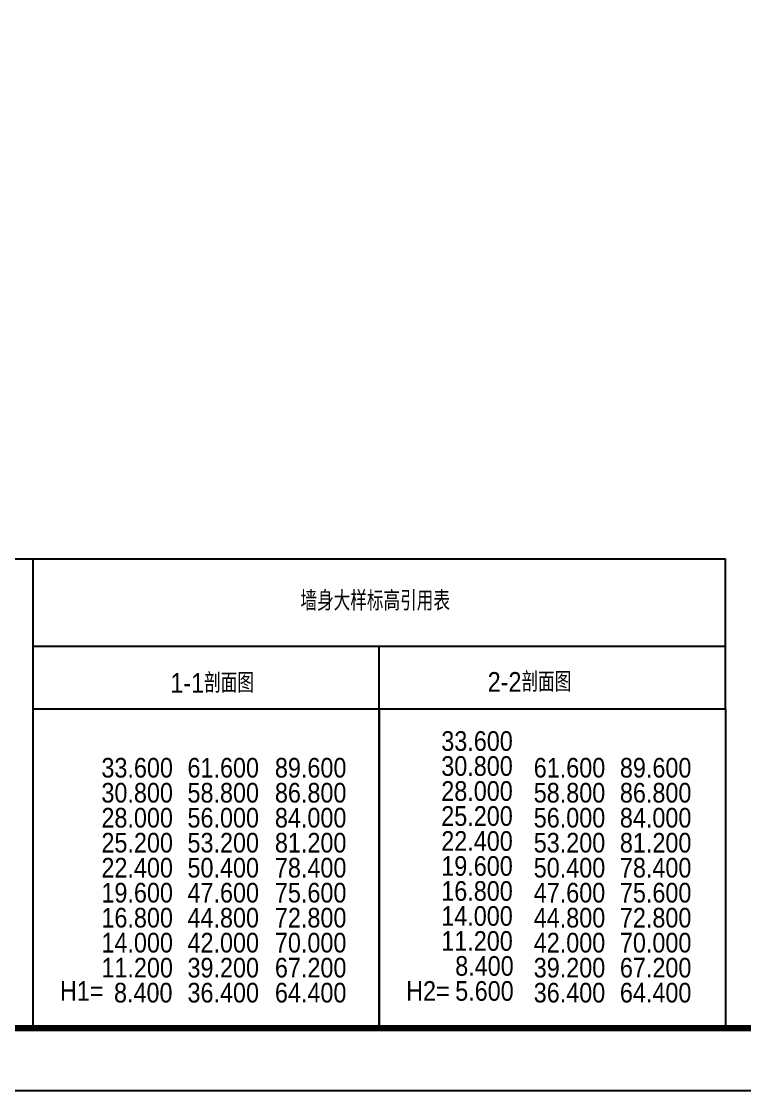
# Model space of a CAD drawing. Extents: x 718358 to 1668613, y -348838 to -159582.
# Drawn here: x 848114 to 853906, y -263294 to -254737 of the extents above; entities that cross this region are included whole.
import ezdxf
from ezdxf.enums import TextEntityAlignment as Align

# ---------------------------------------------------------------- set-up
doc = ezdxf.new("R2010")
doc.units = 0
doc.header["$LTSCALE"] = 1000
for name, color, linetype in [('PUB_DIM', 73, 'Continuous'), ('PUB_TEXT', 10, 'Continuous'), ('建-可见线', 7, 'Continuous'), ('建-图框', 4, 'Continuous'), ('建-房间名', 7, 'Continuous'), ('建-符号说明', 7, 'Continuous'), ('粉刷层', 9, 'Continuous')]:
    doc.layers.add(name, color=color, linetype=linetype)
doc.styles.add('_TCH_DIM', font='gt单线西文.shx', dxfattribs={"width": 0.8, "bigfont": 'gt单线中文.shx'})
doc.styles.add('_TCH_LABEL', font='COMPLEX', dxfattribs={"bigfont": 'GBCBIG'})

# ---------------------------------------------------------------- blocks, each defined once
blk = doc.blocks.new('A$C481F2628')
at = {"layer": 'PUB_DIM'}
for p, q in [((1323.7, 2578.4), (2022.1, 2578.4)), ((1323.7, 2578.4), (1323.7, 2578.4)), ((2272.1, 2578.4), (2022.1, 2578.4)), ((1164.6, 1982.7), (1863, 1982.7)), ((1164.6, 1982.7), (1164.6, 1982.7)), ((2113, 1982.7), (1863, 1982.7)), ((1212.5, 1559.8), (1910.9, 1559.8)), ((1212.5, 1559.8), (1212.5, 1559.8)), ((2160.9, 1559.8), (1910.9, 1559.8)), ((1217.7, 1153.8), (1915.1, 1153.8)), ((1217.7, 1153.8), (1217.7, 1153.8)), ((2165.1, 1153.8), (1915.1, 1153.8)), ((1207.2, 769.8), (1904.6, 769.8)), ((1207.2, 769.8), (1207.2, 769.8)), ((2154.6, 769.8), (1904.6, 769.8)), ((920, 312.1), (1617.5, 312.1)), ((920, 312.1), (920, 312.1)), ((1867.5, 312.1), (1617.5, 312.1))]:
    blk.add_line(p, q, dxfattribs=at)
for centre, radius in [((2147.1, 2578.4), 125), ((1323.7, 2578.4), 0), ((1988, 1982.7), 125), ((1164.6, 1982.7), 0), ((2035.9, 1559.8), 125), ((1212.5, 1559.8), 0), ((2040.1, 1153.8), 125), ((1217.7, 1153.8), 0), ((2029.6, 769.8), 125), ((1207.2, 769.8), 0), ((1742.5, 312.1), 125), ((920, 312.1), 0)]:
    blk.add_circle(centre, radius, dxfattribs=at)
at = {"layer": '粉刷层'}
for p, q in [((0, 3842.7), (3200, 3842.7)), ((0, 86.5), (0, 3842.7)), ((3200, 86.5), (3200, 3842.7)), ((0, 86.5), (3200, 86.5))]:
    blk.add_line(p, q, dxfattribs=at)
at = {"layer": 'PUB_TEXT', "style": '_TCH_LABEL', "width": 0.705882}
for p in [(1344.6, 2654), (1185.5, 2058.3), (1233.4, 1635.4), (1237.6, 1229.4), (1227.1, 845.4), (940, 387.7)]:
    blk.add_text('05ZJ401', height=148.75, dxfattribs=at).set_placement(p)
at = {"layer": 'PUB_TEXT', "style": '_TCH_LABEL'}
for s, width, p, p2 in [('Y', 1.381579, (2096.8, 2588.5), (2197.4, 2588.5)), ('11', 1.09375, (2096.8, 2487.8), (2197.4, 2487.8)), ('13', 0.905172, (1937.7, 1992.7), (2038.3, 1992.7)), ('28', 0.772059, (1937.7, 1892.1), (2038.3, 1892.1)), ('1', 2.916667, (1985.6, 1569.8), (2086.2, 1569.8)), ('27', 0.772059, (1985.6, 1469.2), (2086.2, 1469.2)), ('7', 1.875, (1989.8, 1163.8), (2090.4, 1163.8)), ('29', 0.772059, (1989.8, 1063.2), (2090.4, 1063.2)), ('7', 1.875, (1979.3, 779.8), (2079.9, 779.8)), ('30', 0.795455, (1979.3, 679.2), (2079.9, 679.2)), ('2B', 0.709459, (1692.1, 322.2), (1792.8, 322.2)), ('26', 0.772059, (1692.1, 221.5), (1792.8, 221.5))]:
    blk.add_text(s, height=80.5, dxfattribs=dict(at, width=width)).set_placement(p, p2, align=Align.FIT)
at = {"layer": '建-房间名', "style": '_TCH_DIM'}
for s, height, width, p in [('说明：', 143.31, 0.8, (133.5, 3647)), ('1.', 157.5, 0.888889, (132, 3386.9)), ('柱大小详结施，除注明外分户墙为', 143.307, 0.8, (391.5, 3386.9)), ('200', 157.5, 0.888889, (2491.5, 3386.9)), ('加气', 143.31, 0.8, (2811.5, 3386.9)), ('砼砌块，内隔墙为', 143.31, 0.8, (379.6, 3165.5)), ('100', 157.5, 0.888889, (1499.6, 3165.5)), ('加气砼砌块', 143.31, 0.8, (1819.6, 3165.5)), ('2.', 157.5, 0.888889, (138.9, 2909.3)), ('图中除注明外，门垛均为', 143.307, 0.8, (398.4, 2909.3)), ('100mm', 157.5, 0.888889, (1938.4, 2909.3)), ('3.', 157.5, 0.888889, (134.7, 2587.2)), ('楼梯栏杆做法详', 143.31, 0.8, (308, 2587.2)), ('楼梯栏杆的竖杆间距净宽≤', 143.307, 0.8, (300, 2256.7)), ('110', 157.5, 0.888889, (1980, 2256.7)), ('4.', 157.5, 0.888889, (116.9, 2000.4)), ('扶手选用', 143.31, 0.8, (290.2, 2000.4)), ('5.', 157.5, 0.888889, (116.2, 1577.6)), ('靠墙扶手选用', 143.31, 0.8, (289.5, 1577.6)), ('6.', 157.5, 0.888889, (105.6, 1173.8)), ('扶手起步选用', 143.31, 0.8, (278.9, 1173.8)), ('7.', 157.5, 0.888889, (83.5, 780.6)), ('踏步防滑选用', 143.31, 0.8, (256.8, 780.6)), ('8.', 157.5, 0.888889, (88.4, 318.9)), ('护窗栏杆', 143.31, 0.8, (261.8, 318.9))]:
    blk.add_text(s, height=height, dxfattribs=dict(at, width=width)).set_placement(p)

msp = doc.modelspace()

# ---------------------------------------------------------------- linework, layer by layer
at = {"layer": '建-图框'}
msp.add_lwpolyline([(844508.1, -221244.4), (844508.1, -263294.4), (874208.1, -263294.4), (874208.1, -221244.4)], close=True, dxfattribs=at)
at = {"layer": '建-图框', "const_width": 50}
msp.add_lwpolyline([(845008.1, -222494.4), (845008.1, -262794.4), (873708.1, -262794.4), (873708.1, -222494.4)], close=True, dxfattribs=at)
at = {"layer": '建-符号说明'}
for p, q in [((848208.1, -259038.1), (853751.6, -259038.1)), ((853751.6, -260238.1), (853751.6, -259038.1)), ((848208.1, -260238.1), (848208.1, -259238.1)), ((848208.1, -259738.1), (853751.6, -259738.1)), ((850979.8, -260238.1), (850979.8, -259738.1))]:
    msp.add_line(p, q, dxfattribs=at)
for points in [[(848208.1, -260238.1), (850979.8, -260238.1), (850979.8, -262794.4), (848208.1, -262794.4)], [(850979.8, -260238.1), (853751.6, -260238.1), (853751.6, -262794.4), (850979.8, -262794.4)]]:
    msp.add_lwpolyline(points, close=True, dxfattribs=at)

# ---------------------------------------------------------------- block references
at = {"layer": '建-可见线'}
msp.add_blockref('A$C481F2628', (845008.1, -262880.8), dxfattribs=at)

# ---------------------------------------------------------------- texts
at = {"layer": '建-符号说明', "style": '_TCH_DIM', "width": 0.888889}
for s, p in [('墙身大样标高引用表', (850348.9, -259452.9)), ('1-1剖面图', (849306.9, -260110.8)), ('2-2剖面图', (851848.2, -260102.4)), ('33.600', (851476.6, -260575.4)), ('33.600', (848755.2, -260789.1)), ('61.600', (849444.4, -260789.1)), ('89.600', (850144.4, -260789.1)), ('30.800', (851476.6, -260775.4)), ('61.600', (852216.9, -260789.1)), ('89.600', (852906.9, -260789.1)), ('30.800', (848755.2, -260989.1)), ('58.800', (849444.4, -260989.1)), ('86.800', (850144.4, -260989.1)), ('28.000', (851476.6, -260975.4)), ('58.800', (852216.9, -260989.1)), ('86.800', (852906.9, -260989.1)), ('28.000', (848755.2, -261189.1)), ('56.000', (849444.4, -261189.1)), ('84.000', (850144.4, -261189.1)), ('25.200', (851476.6, -261175.4)), ('56.000', (852216.9, -261189.1)), ('84.000', (852906.9, -261189.1)), ('25.200', (848755.2, -261389.1)), ('53.200', (849444.4, -261389.1)), ('81.200', (850144.4, -261389.1)), ('22.400', (851476.6, -261375.4)), ('53.200', (852216.9, -261389.1)), ('81.200', (852906.9, -261389.1)), ('22.400', (848755.2, -261589.1)), ('50.400', (849444.4, -261589.1)), ('78.400', (850144.4, -261589.1)), ('19.600', (851476.6, -261575.4)), ('50.400', (852216.9, -261589.1)), ('78.400', (852906.9, -261589.1)), ('19.600', (848755.2, -261789.1)), ('47.600', (849444.4, -261789.1)), ('75.600', (850144.4, -261789.1)), ('16.800', (851476.6, -261775.4)), ('47.600', (852216.9, -261789.1)), ('75.600', (852906.9, -261789.1)), ('16.800', (848755.2, -261989.1)), ('44.800', (849444.4, -261989.1)), ('72.800', (850144.4, -261989.1)), ('14.000', (851476.6, -261975.4)), ('44.800', (852216.9, -261989.1)), ('72.800', (852906.9, -261989.1)), ('14.000', (848755.2, -262189.1)), ('42.000', (849444.4, -262189.1)), ('70.000', (850144.4, -262189.1)), ('11.200', (851476.6, -262175.4)), ('42.000', (852216.9, -262189.1)), ('70.000', (852906.9, -262189.1)), ('11.200', (848755.2, -262389.1)), ('39.200', (849444.4, -262389.1)), ('67.200', (850144.4, -262389.1)), ('8.400', (851588.1, -262375.4)), ('39.200', (852216.9, -262389.1)), ('67.200', (852906.9, -262389.1)), ('H1=', (848423.5, -262575.4)), ('8.400', (848855.9, -262589.1)), ('36.400', (849444.4, -262589.1)), ('64.400', (850144.4, -262589.1)), ('H2=', (851195.2, -262575.4)), ('5.600', (851588.1, -262575.4)), ('36.400', (852216.9, -262589.1)), ('64.400', (852906.9, -262589.1))]:
    msp.add_text(s, height=157.5, dxfattribs=at).set_placement(p)

doc.saveas('drawing.dxf')
